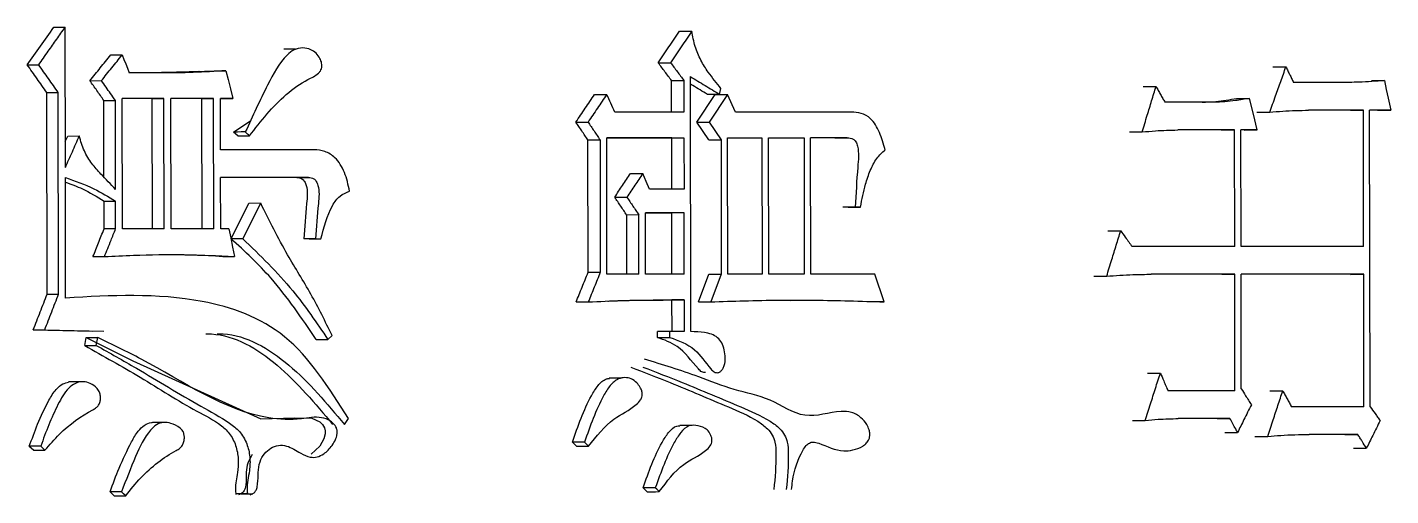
# Model space of a CAD drawing. Header units: millimetres. Extents: x 2462 to 4142, y 835 to 2023.
# Drawn here: x 3108.38 to 3115.84, y 1159.76 to 1162.32 of the extents above; entities that cross this region are included whole.
import ezdxf

# ---------------------------------------------------------------- set-up
doc = ezdxf.new("R2010")
doc.units = ezdxf.units.MM

msp = doc.modelspace()

# ---------------------------------------------------------------- linework, layer by layer
at = {"color": 7, "linetype": 'Continuous', "lineweight": 25}
for p, q in [((3108.5844, 1161.5533), (3108.5831, 1162.3213)), ((3111.9448, 1162.2999), (3112.0119, 1162.3002)), ((3109.844, 1162.201), (3109.779, 1162.2007)), ((3108.3759, 1162.1155), (3108.4384, 1162.1157)), ((3109.2928, 1162.0784), (3109.3993, 1162.0832)), ((3108.7187, 1162.029), (3108.7817, 1162.0293)), ((3111.902, 1161.8564), (3111.9017, 1162.0294)), ((3111.9688, 1162.0297), (3111.9691, 1161.8566)), ((3112.0074, 1160.6559), (3112.0051, 1162.0513)), ((3112.1647, 1161.954), (3112.1719, 1161.9864)), ((3115.5578, 1162.0186), (3115.3048, 1162.0187)), ((3108.4848, 1160.8607), (3108.4829, 1161.9641)), ((3108.5474, 1160.861), (3108.5455, 1161.9643)), ((3108.7956, 1161.5006), (3108.7948, 1161.9209)), ((3108.8587, 1161.4343), (3108.8579, 1161.9211)), ((3109.1234, 1161.932), (3108.8959, 1161.9319)), ((3108.8971, 1161.218), (3108.8959, 1161.9319)), ((3109.06, 1161.9317), (3108.8959, 1161.9317)), ((3109.06, 1161.9317), (3109.1234, 1161.932)), ((3109.0612, 1161.2178), (3109.06, 1161.9317)), ((3109.1246, 1161.218), (3109.1234, 1161.932)), ((3109.3955, 1161.932), (3109.1612, 1161.932)), ((3109.1625, 1161.2181), (3109.1612, 1161.932)), ((3109.3318, 1161.9318), (3109.1612, 1161.9318)), ((3109.3318, 1161.9318), (3109.3955, 1161.932)), ((3109.333, 1161.2178), (3109.3318, 1161.9318)), ((3109.3967, 1161.2181), (3109.3955, 1161.932)), ((3109.501, 1161.9321), (3109.4332, 1161.932)), ((3109.4337, 1161.6508), (3109.4332, 1161.932)), ((3109.4372, 1161.9318), (3109.4332, 1161.9318)), ((3109.4372, 1161.9318), (3109.501, 1161.9321)), ((3112.0397, 1161.8023), (3112.1407, 1161.9537)), ((3112.2081, 1161.954), (3112.107, 1161.8025)), ((3112.2516, 1161.8566), (3112.2081, 1161.954)), ((3111.9691, 1161.8566), (3111.5904, 1161.8566)), ((3112.8844, 1161.8566), (3112.2516, 1161.8566)), ((3114.8715, 1161.9105), (3114.6014, 1161.9106)), ((3115.6875, 1161.8671), (3115.3873, 1161.8672)), ((3115.616, 1161.8669), (3115.6875, 1161.8671)), ((3115.6887, 1161.1207), (3115.6875, 1161.8671)), ((3115.8369, 1161.8671), (3115.7215, 1161.8671)), ((3115.7242, 1160.2445), (3115.7215, 1161.8671)), ((3115.7652, 1161.8669), (3115.8369, 1161.8671)), ((3109.5051, 1161.7479), (3109.5987, 1161.8104)), ((3112.105, 1161.7049), (3112.0397, 1161.8023)), ((3112.107, 1161.8025), (3112.1723, 1161.7052)), ((3108.5841, 1161.6955), (3108.5976, 1161.7261)), ((3108.5976, 1161.7261), (3108.6604, 1161.7264)), ((3109.5277, 1161.7263), (3109.5051, 1161.7479)), ((3111.445, 1160.9801), (3111.4438, 1161.7049)), ((3111.5103, 1161.7051), (3111.5115, 1160.9804)), ((3111.5468, 1161.716), (3111.9693, 1161.716)), ((3111.5481, 1160.9696), (3111.5468, 1161.716)), ((3111.9023, 1161.7157), (3111.5468, 1161.7157)), ((3111.9023, 1161.7157), (3111.9693, 1161.716)), ((3111.9027, 1161.4345), (3111.9023, 1161.7157)), ((3111.9693, 1161.716), (3111.9698, 1161.4347)), ((3112.1723, 1161.7052), (3112.1736, 1160.9696)), ((3112.2085, 1161.716), (3112.3963, 1161.716)), ((3112.2098, 1160.9696), (3112.2085, 1161.716)), ((3112.3287, 1161.7157), (3112.3963, 1161.716)), ((3112.3963, 1161.716), (3112.3975, 1160.9696)), ((3112.4323, 1161.716), (3112.6266, 1161.716)), ((3112.4336, 1160.9696), (3112.4323, 1161.716)), ((3112.5587, 1161.7157), (3112.6266, 1161.716)), ((3112.6266, 1161.716), (3112.6279, 1160.9696)), ((3112.8632, 1161.716), (3112.6625, 1161.716)), ((3112.6638, 1160.9696), (3112.6625, 1161.716)), ((3112.795, 1161.7157), (3112.6625, 1161.7157)), ((3112.7953, 1161.7157), (3112.8636, 1161.716)), ((3114.9822, 1161.7591), (3114.6711, 1161.7591)), ((3114.9116, 1161.7588), (3114.9822, 1161.7591)), ((3114.9833, 1161.1209), (3114.9822, 1161.7591)), ((3115.1062, 1161.7591), (3115.0167, 1161.7591)), ((3115.0178, 1161.1209), (3115.0167, 1161.7591)), ((3115.0354, 1161.7588), (3115.1062, 1161.7591)), ((3109.9446, 1161.6509), (3109.4337, 1161.6508)), ((3108.5856, 1160.8394), (3108.5845, 1161.4991)), ((3109.9149, 1161.4994), (3109.4339, 1161.4994)), ((3109.4344, 1161.2181), (3109.4339, 1161.4994)), ((3109.8505, 1161.4992), (3109.4339, 1161.4991)), ((3109.8507, 1161.4992), (3109.9151, 1161.4994)), ((3111.9698, 1161.4347), (3111.7808, 1161.4347)), ((3108.796, 1161.2177), (3108.7958, 1161.3692)), ((3108.8591, 1161.218), (3108.8588, 1161.3694)), ((3109.4912, 1161.164), (3109.5884, 1161.3585)), ((3109.6525, 1161.3588), (3109.5551, 1161.1642)), ((3109.5888, 1161.3593), (3109.6529, 1161.3596)), ((3112.9068, 1161.3374), (3112.8386, 1161.3371)), ((3112.8672, 1161.3371), (3112.9354, 1161.3374)), ((3112.9354, 1161.3374), (3112.9068, 1161.3374)), ((3111.7227, 1161.2941), (3111.6559, 1161.2938)), ((3111.6565, 1160.9693), (3111.6559, 1161.2938)), ((3111.7233, 1160.9696), (3111.7227, 1161.2941)), ((3111.97, 1161.3049), (3111.7591, 1161.3049)), ((3111.7597, 1160.9696), (3111.7591, 1161.3049)), ((3111.903, 1161.3047), (3111.7591, 1161.3047)), ((3111.97, 1161.3049), (3111.903, 1161.3047)), ((3111.9035, 1160.9693), (3111.903, 1161.3047)), ((3111.9706, 1160.9696), (3111.97, 1161.3049)), ((3108.8591, 1161.218), (3108.796, 1161.2177)), ((3109.1246, 1161.218), (3108.8971, 1161.218)), ((3109.3967, 1161.2181), (3109.1625, 1161.2181)), ((3109.4796, 1161.2181), (3109.4344, 1161.2181)), ((3109.5551, 1161.1642), (3109.4912, 1161.164)), ((3109.9529, 1161.1641), (3109.8884, 1161.1639)), ((3109.9183, 1161.1639), (3109.8884, 1161.1639)), ((3109.9183, 1161.1639), (3109.9828, 1161.1641)), ((3109.9529, 1161.1641), (3109.9828, 1161.1641)), ((3114.9833, 1161.1209), (3114.422, 1161.1209)), ((3115.6887, 1161.1207), (3115.0178, 1161.1209)), ((3108.7355, 1161.0663), (3108.7985, 1161.0665)), ((3109.4461, 1161.0664), (3109.51, 1161.0667)), ((3111.445, 1160.9801), (3111.5115, 1160.9804)), ((3111.7233, 1160.9696), (3111.5481, 1160.9696)), ((3111.9706, 1160.9696), (3111.7597, 1160.9696)), ((3112.0486, 1160.8179), (3112.1062, 1160.9693)), ((3112.1062, 1160.9693), (3112.1736, 1160.9696)), ((3112.1736, 1160.9696), (3112.1159, 1160.8182)), ((3112.3975, 1160.9696), (3112.2098, 1160.9696)), ((3112.6279, 1160.9696), (3112.4336, 1160.9696)), ((3113.0146, 1160.9696), (3112.6638, 1160.9696)), ((3113.0648, 1160.8182), (3113.0146, 1160.9696)), ((3114.9836, 1160.9694), (3114.5266, 1160.9695)), ((3114.9129, 1160.9692), (3114.9836, 1160.9694)), ((3114.9846, 1160.3312), (3114.9836, 1160.9694)), ((3115.689, 1160.9693), (3115.018, 1160.9694)), ((3115.0191, 1160.342), (3115.018, 1160.9694)), ((3115.6175, 1160.9691), (3115.689, 1160.9693)), ((3115.6902, 1160.2445), (3115.689, 1160.9693)), ((3108.4848, 1160.8607), (3108.5474, 1160.861)), ((3111.9038, 1160.8287), (3111.8715, 1160.8286)), ((3111.9041, 1160.6559), (3111.9038, 1160.8287)), ((3111.9708, 1160.829), (3111.9711, 1160.6559)), ((3112.5549, 1160.8267), (3112.7035, 1160.8273)), ((3108.4088, 1160.666), (3108.4714, 1160.6662)), ((3108.4088, 1160.666), (3108.731, 1160.6583)), ((3108.4714, 1160.6662), (3108.7941, 1160.6585)), ((3111.8912, 1160.6559), (3111.8242, 1160.6556)), ((3111.8243, 1160.6232), (3111.8242, 1160.6556)), ((3111.8913, 1160.6234), (3111.8912, 1160.6559)), ((3111.9711, 1160.6559), (3111.8912, 1160.6559)), ((3108.6908, 1160.5795), (3108.6983, 1160.6228)), ((3108.6983, 1160.6228), (3108.7612, 1160.623)), ((3108.7537, 1160.5797), (3108.7612, 1160.623)), ((3109.9566, 1160.6122), (3110.0212, 1160.6125)), ((3110.0212, 1160.6125), (3110.0435, 1160.6341)), ((3111.8243, 1160.6232), (3111.8913, 1160.6234)), ((3108.6648, 1160.3803), (3108.6012, 1160.3801)), ((3111.6268, 1160.4015), (3111.5602, 1160.4013)), ((3114.9846, 1160.3312), (3114.618, 1160.3313)), ((3115.6902, 1160.2445), (3115.2941, 1160.2446)), ((3109.1258, 1160.1586), (3109.0617, 1160.1583)), ((3112.0142, 1160.1427), (3111.947, 1160.1425)), ((3114.9573, 1160.1798), (3114.6737, 1160.1798)), ((3114.8867, 1160.1795), (3114.9573, 1160.1798)), ((3111.4253, 1160.0501), (3111.3589, 1160.0498)), ((3111.3808, 1160.0282), (3111.3589, 1160.0498)), ((3115.6564, 1160.0931), (3115.3903, 1160.0932)), ((3115.585, 1160.0929), (3115.6564, 1160.0931)), ((3108.4495, 1160.028), (3108.387, 1160.0278)), ((3108.41, 1160.0061), (3108.387, 1160.0277)), ((3108.4099, 1160.0062), (3108.4725, 1160.0064)), ((3111.3808, 1160.0282), (3111.4472, 1160.0285)), ((3108.8919, 1159.7793), (3108.8288, 1159.7791)), ((3108.8516, 1159.7574), (3108.8288, 1159.779)), ((3108.8516, 1159.7575), (3108.9147, 1159.7577)), ((3109.5803, 1159.7686), (3109.5163, 1159.7684)), ((3109.5461, 1159.7684), (3109.6101, 1159.7686)), ((3111.8126, 1159.8013), (3111.7458, 1159.8011)), ((3111.7676, 1159.7794), (3111.7458, 1159.8011))]:
    msp.add_line(p, q, dxfattribs=at)
at = {"color": 7, "linetype": 'Continuous', "lineweight": 25, "flags": 128}
for points in [[(3108.5204, 1162.321), (3108.5555, 1162.3212), (3108.5831, 1162.3213)], [(3108.8324, 1162.1697), (3108.8677, 1162.1698), (3108.8955, 1162.1699)], [(3108.8955, 1162.1699), (3108.905, 1162.1456), (3108.9145, 1162.1212), (3108.9241, 1162.0969), (3108.9336, 1162.0726)], [(3109.3993, 1162.0832), (3109.435, 1162.0834), (3109.4631, 1162.0835)], [(3109.4631, 1162.0835), (3109.475, 1162.0359), (3109.488, 1161.984), (3109.501, 1161.9321)], [(3111.829, 1162.1268), (3111.8665, 1162.1269), (3111.896, 1162.127)], [(3115.1926, 1162.1049), (3115.2322, 1162.1051), (3115.2636, 1162.1052)], [(3111.9017, 1162.0294), (3111.9393, 1162.0296), (3111.9688, 1162.0297)], [(3114.4826, 1161.9969), (3114.5217, 1161.997), (3114.5527, 1161.9971)], [(3115.731, 1162.0291), (3115.771, 1162.0293), (3115.8027, 1162.0294)], [(3115.8027, 1162.0294), (3115.8128, 1161.9815), (3115.8229, 1161.9336), (3115.8369, 1161.8671)], [(3108.4829, 1161.9641), (3108.518, 1161.9642), (3108.5455, 1161.9643)], [(3108.7948, 1161.9209), (3108.8301, 1161.921), (3108.8579, 1161.9211)], [(3111.4799, 1161.9537), (3111.5171, 1161.9538), (3111.5464, 1161.9539)], [(3112.1647, 1161.954), (3112.127, 1161.9538), (3112.0973, 1161.9537)], [(3112.1407, 1161.9537), (3112.1784, 1161.9539), (3112.2081, 1161.954)], [(3114.9935, 1161.9319), (3115.0333, 1161.932), (3115.0646, 1161.9322)], [(3115.1062, 1161.7591), (3115.0854, 1161.8456), (3115.0646, 1161.9322)], [(3115.1035, 1161.8562), (3115.1434, 1161.8563), (3115.1748, 1161.8564)], [(3111.3779, 1161.8022), (3111.415, 1161.8024), (3111.4443, 1161.8025)], [(3112.0397, 1161.8023), (3112.0774, 1161.8024), (3112.107, 1161.8025)], [(3109.5691, 1161.7482), (3109.5458, 1161.7481), (3109.5255, 1161.748), (3109.5051, 1161.7479)], [(3109.5277, 1161.7263), (3109.5511, 1161.7264), (3109.5714, 1161.7265), (3109.5917, 1161.7266)], [(3111.4438, 1161.7049), (3111.481, 1161.705), (3111.5103, 1161.7051)], [(3112.105, 1161.7049), (3112.1427, 1161.7051), (3112.1723, 1161.7052)], [(3114.4066, 1161.7481), (3114.4456, 1161.7482), (3114.4766, 1161.7483)], [(3111.6774, 1161.521), (3111.7148, 1161.5211), (3111.7442, 1161.5213)], [(3111.7808, 1161.4347), (3111.7625, 1161.478), (3111.7442, 1161.5213)], [(3111.5902, 1161.3912), (3111.6276, 1161.3913), (3111.6569, 1161.3914)], [(3108.7958, 1161.3692), (3108.8141, 1161.3693), (3108.8323, 1161.3693), (3108.8588, 1161.3694)], [(3109.4796, 1161.2181), (3109.4894, 1161.1697), (3109.4997, 1161.1182), (3109.51, 1161.0667)], [(3114.2892, 1161.2072), (3114.3282, 1161.2074), (3114.3591, 1161.2075)], [(3114.2129, 1160.9585), (3114.2519, 1160.9586), (3114.2827, 1160.9587)], [(3111.3795, 1160.8179), (3111.4167, 1160.818), (3111.4459, 1160.8181)], [(3111.9708, 1160.829), (3111.9333, 1160.8288), (3111.9038, 1160.8287)], [(3112.0486, 1160.8179), (3112.0863, 1160.818), (3112.1159, 1160.8182)], [(3113.0648, 1160.8182), (3113.0264, 1160.818), (3112.9964, 1160.8179)], [(3108.6908, 1160.5795), (3108.7187, 1160.5796), (3108.7362, 1160.5797), (3108.7537, 1160.5797)], [(3108.6983, 1160.6228), (3108.9541, 1160.496), (3109.6531, 1160.1785), (3109.84, 1160.1829), (3109.9325, 1160.1817), (3109.976, 1160.1612), (3109.9912, 1160.1473), (3110.0029, 1160.1282), (3110.0067, 1160.1122), (3110.0064, 1160.0956), (3109.9996, 1160.0689), (3109.9771, 1160.029), (3109.9302, 1159.9844), (3109.9302, 1159.9844)], [(3114.506, 1160.4284), (3114.5452, 1160.4285), (3114.5762, 1160.4286)], [(3115.175, 1160.3309), (3115.2146, 1160.3311), (3115.246, 1160.3312)], [(3110.1116, 1160.1473), (3110.1228, 1160.1635), (3110.1339, 1160.1797)], [(3114.4231, 1160.1688), (3114.4622, 1160.1689), (3114.4932, 1160.169)], [(3111.4472, 1160.0285), (3111.4417, 1160.034), (3111.4335, 1160.042), (3111.4253, 1160.0501)], [(3114.9282, 1160.1038), (3114.9676, 1160.1039), (3114.9988, 1160.104)], [(3115.0932, 1160.0821), (3115.1327, 1160.0823), (3115.164, 1160.0824)], [(3108.4725, 1160.0064), (3108.461, 1160.0172), (3108.4495, 1160.028)], [(3115.6327, 1160.0171), (3115.6726, 1160.0173), (3115.7042, 1160.0174)], [(3108.9147, 1159.7577), (3108.9033, 1159.7685), (3108.8919, 1159.7793)], [(3111.7676, 1159.7794), (3111.792, 1159.7795), (3111.8133, 1159.7796), (3111.8345, 1159.7797)], [(3111.8345, 1159.7797), (3111.829, 1159.7852), (3111.8208, 1159.7932), (3111.8126, 1159.8013)]]:
    msp.add_lwpolyline(points, dxfattribs=at)
at = {"color": 7, "linetype": 'Continuous', "lineweight": 25}
for points, knots in [([(3108.3759, 1162.1155), (3108.4, 1162.1497), (3108.4482, 1162.2183), (3108.4963, 1162.2868), (3108.5204, 1162.321)], [0, 0, 0, 0, 0.5, 1, 1, 1, 1]), ([(3108.4384, 1162.1157), (3108.4558, 1162.1404), (3108.4886, 1162.1871), (3108.5369, 1162.2556), (3108.5677, 1162.2994), (3108.5831, 1162.3213)], [0, 0, 0, 0, 0.360725, 0.680362, 1, 1, 1, 1]), ([(3111.829, 1162.1268), (3111.8483, 1162.1556), (3111.8869, 1162.2133), (3111.9255, 1162.271), (3111.9448, 1162.2999)], [0, 0, 0, 0, 0.5, 1, 1, 1, 1]), ([(3112.0119, 1162.3001), (3111.9926, 1162.2713), (3111.954, 1162.2136), (3111.9153, 1162.1559), (3111.896, 1162.127)], [0, 0, 0, 0, 0.500001, 1, 1, 1, 1]), ([(3112.1719, 1161.9864), (3112.1482, 1162.0156), (3112.1091, 1162.0637), (3112.0601, 1162.1395), (3112.028, 1162.2153), (3112.0173, 1162.2717), (3112.0119, 1162.3001)], [0, 0, 0, 0, 0.333781, 0.552151, 0.77417, 1, 1, 1, 1]), ([(3108.7187, 1162.029), (3108.7377, 1162.0525), (3108.7756, 1162.0993), (3108.8134, 1162.1462), (3108.8324, 1162.1697)], [0, 0, 0, 0, 0.5, 1, 1, 1, 1]), ([(3108.7817, 1162.0293), (3108.8006, 1162.0527), (3108.8291, 1162.0879), (3108.867, 1162.1348), (3108.886, 1162.1582), (3108.8955, 1162.1699)], [0, 0, 0, 0, 0.5, 0.75, 1, 1, 1, 1]), ([(3109.5917, 1161.7266), (3109.6231, 1161.7669), (3109.718, 1161.8887), (3109.8458, 1162.0083), (3109.9563, 1162.056), (3109.9794, 1162.0804), (3109.9867, 1162.0935), (3109.9893, 1162.1092), (3109.9869, 1162.129), (3109.9767, 1162.1545), (3109.957, 1162.1812), (3109.9242, 1162.2029), (3109.8822, 1162.2109), (3109.8358, 1162.2021), (3109.7628, 1162.1406), (3109.6763, 1161.9816), (3109.6086, 1161.8342), (3109.5691, 1161.7482)], [0, 0, 0, 0, 0.1170235, 0.3535333, 0.40969, 0.4219133, 0.4319578, 0.442101, 0.4536789, 0.4720752, 0.4997704, 0.527463, 0.5683227, 0.6108044, 0.6490141, 0.7951665, 1, 1, 1, 1]), ([(3108.4829, 1161.9641), (3108.4651, 1161.9893), (3108.4294, 1162.0398), (3108.3937, 1162.0902), (3108.3759, 1162.1155)], [0, 0, 0, 0, 0.5, 1, 1, 1, 1]), ([(3108.5455, 1161.9643), (3108.5277, 1161.9896), (3108.5009, 1162.0274), (3108.4652, 1162.0779), (3108.4473, 1162.1031), (3108.4384, 1162.1157)], [0, 0, 0, 0, 0.4999999, 0.7499999, 1, 1, 1, 1]), ([(3109.4631, 1162.0835), (3109.4035, 1162.0798), (3109.2858, 1162.0725), (3109.1383, 1162.0712), (3109.0214, 1162.0717), (3108.9629, 1162.0723), (3108.9336, 1162.0726)], [0, 0, 0, 0, 0.33903, 0.669456, 0.834726, 1, 1, 1, 1]), ([(3109.317, 1162.0786), (3109.317, 1162.0786), (3109.317, 1162.0786), (3109.3161, 1162.0786), (3109.2812, 1162.0776), (3109.1656, 1162.0732), (3109.0711, 1162.0725), (3109.0121, 1162.0723), (3108.9828, 1162.0723), (3108.9701, 1162.0723), (3108.9625, 1162.0723)], [0, 0, 0, 0, 0.001521, 0.009304, 0.018805, 0.442977, 0.677305, 0.791604, 0.874752, 1, 1, 1, 1]), ([(3111.9017, 1162.0294), (3111.8896, 1162.0457), (3111.8654, 1162.0781), (3111.8411, 1162.1106), (3111.829, 1162.1268)], [0, 0, 0, 0, 0.500001, 1, 1, 1, 1]), ([(3111.896, 1162.127), (3111.9081, 1162.1108), (3111.9324, 1162.0784), (3111.9567, 1162.0459), (3111.9688, 1162.0297)], [0, 0, 0, 0, 0.500001, 1, 1, 1, 1]), ([(3115.1748, 1161.8564), (3115.1854, 1161.8861), (3115.2055, 1161.9424), (3115.2351, 1162.0253), (3115.2541, 1162.0786), (3115.2636, 1162.1052)], [0, 0, 0, 0, 0.357822, 0.678911, 1, 1, 1, 1]), ([(3115.2636, 1162.1052), (3115.267, 1162.098), (3115.2739, 1162.0836), (3115.2842, 1162.0619), (3115.2945, 1162.0403), (3115.3014, 1162.0259), (3115.3048, 1162.0187)], [0, 0, 0, 0, 0.25, 0.5, 0.75, 1, 1, 1, 1]), ([(3108.7948, 1161.9209), (3108.7822, 1161.9389), (3108.7568, 1161.9749), (3108.7314, 1162.011), (3108.7187, 1162.029)], [0, 0, 0, 0, 0.5, 1, 1, 1, 1]), ([(3108.8579, 1161.9211), (3108.8492, 1161.9335), (3108.8321, 1161.9577), (3108.8067, 1161.9937), (3108.79, 1162.0174), (3108.7817, 1162.0293)], [0, 0, 0, 0, 0.342692, 0.671346, 1, 1, 1, 1]), ([(3112.0051, 1162.0513), (3112.0317, 1162.0351), (3112.0849, 1162.0026), (3112.1381, 1161.9702), (3112.1647, 1161.954)], [0, 0, 0, 0, 0.5, 1, 1, 1, 1]), ([(3112.0973, 1161.9537), (3112.0708, 1161.9699), (3112.0401, 1161.9887), (3112.0093, 1162.0075), (3112.0051, 1162.01)], [0, 0, 0, 0, 0.864063, 1, 1, 1, 1]), ([(3114.4766, 1161.7483), (3114.4859, 1161.7789), (3114.5033, 1161.8357), (3114.5287, 1161.9186), (3114.5447, 1161.971), (3114.5527, 1161.9971)], [0, 0, 0, 0, 0.3688531, 0.6844265, 1, 1, 1, 1]), ([(3114.5527, 1161.9971), (3114.5567, 1161.9899), (3114.5649, 1161.9755), (3114.5771, 1161.9539), (3114.5892, 1161.9322), (3114.5974, 1161.9178), (3114.6014, 1161.9106)], [0, 0, 0, 0, 0.25, 0.5, 0.75, 1, 1, 1, 1]), ([(3115.8027, 1162.0294), (3115.7796, 1162.0276), (3115.7333, 1162.024), (3115.6517, 1162.0198), (3115.5931, 1162.0191), (3115.5578, 1162.0186)], [0, 0, 0, 0, 0.2843091, 0.5686289, 1, 1, 1, 1]), ([(3111.3779, 1161.8022), (3111.3949, 1161.8275), (3111.4289, 1161.878), (3111.4629, 1161.9284), (3111.4799, 1161.9537)], [0, 0, 0, 0, 0.500001, 1, 1, 1, 1]), ([(3111.5464, 1161.9539), (3111.5294, 1161.9287), (3111.4954, 1161.8782), (3111.4613, 1161.8277), (3111.4443, 1161.8025)], [0, 0, 0, 0, 0.5000008, 1, 1, 1, 1]), ([(3111.5904, 1161.8566), (3111.5831, 1161.8728), (3111.5684, 1161.9053), (3111.5537, 1161.9377), (3111.5464, 1161.9539)], [0, 0, 0, 0, 0.500003, 1, 1, 1, 1]), ([(3114.8048, 1161.9106), (3114.8299, 1161.9117), (3114.874, 1161.9137), (3114.9369, 1161.9222), (3114.9746, 1161.9287), (3114.9935, 1161.9319)], [0, 0, 0, 0, 0.396818, 0.698286, 1, 1, 1, 1]), ([(3115.0646, 1161.9322), (3115.0387, 1161.9277), (3114.9937, 1161.92), (3114.9293, 1161.913), (3114.8908, 1161.9114), (3114.8715, 1161.9105)], [0, 0, 0, 0, 0.405142, 0.70235, 1, 1, 1, 1]), ([(3113.0705, 1161.6511), (3113.0611, 1161.6831), (3113.0426, 1161.7461), (3112.9987, 1161.8224), (3112.9397, 1161.8537), (3112.9028, 1161.8557), (3112.8844, 1161.8566)], [0, 0, 0, 0, 0.291832, 0.574338, 0.788145, 1, 1, 1, 1]), ([(3115.1748, 1161.8564), (3115.1985, 1161.8585), (3115.2458, 1161.8627), (3115.3167, 1161.8658), (3115.3637, 1161.8667), (3115.3873, 1161.8672)], [0, 0, 0, 0, 0.33488, 0.667383, 1, 1, 1, 1]), ([(3111.4438, 1161.7049), (3111.4328, 1161.7211), (3111.4108, 1161.7536), (3111.3888, 1161.786), (3111.3779, 1161.8022)], [0, 0, 0, 0, 0.500001, 1, 1, 1, 1]), ([(3111.4443, 1161.8025), (3111.4553, 1161.7863), (3111.4773, 1161.7538), (3111.4993, 1161.7214), (3111.5103, 1161.7051)], [0, 0, 0, 0, 0.500001, 1, 1, 1, 1]), ([(3108.5844, 1161.5533), (3108.5908, 1161.5678), (3108.6035, 1161.5968), (3108.6288, 1161.6545), (3108.6478, 1161.6977), (3108.6603, 1161.7264)], [0, 0, 0, 0, 0.251429, 0.502858, 1, 1, 1, 1]), ([(3108.8587, 1161.4343), (3108.8321, 1161.462), (3108.7882, 1161.5077), (3108.7278, 1161.5735), (3108.6848, 1161.643), (3108.6686, 1161.6984), (3108.6604, 1161.7264)], [0, 0, 0, 0, 0.334901, 0.5526, 0.773626, 1, 1, 1, 1]), ([(3109.5917, 1161.7266), (3109.5898, 1161.7284), (3109.5851, 1161.7329), (3109.5776, 1161.7401), (3109.5719, 1161.7455), (3109.5691, 1161.7482)], [0, 0, 0, 0, 0.249837, 0.624946, 1, 1, 1, 1]), ([(3112.8632, 1161.716), (3112.874, 1161.7155), (3112.8913, 1161.7147), (3112.9121, 1161.6961), (3112.9284, 1161.6429), (3112.9161, 1161.5199), (3112.9105, 1161.4099), (3112.9068, 1161.3374)], [0, 0, 0, 0, 0.101292, 0.161492, 0.224995, 0.489361, 1, 1, 1, 1]), ([(3114.4766, 1161.7483), (3114.5008, 1161.7506), (3114.5454, 1161.7548), (3114.6102, 1161.7576), (3114.6508, 1161.7586), (3114.6711, 1161.7591)], [0, 0, 0, 0, 0.373871, 0.686891, 1, 1, 1, 1]), ([(3110.1393, 1161.4237), (3110.1319, 1161.4591), (3110.1173, 1161.5285), (3110.0678, 1161.6073), (3110.0054, 1161.6464), (3109.9648, 1161.6494), (3109.9446, 1161.6509)], [0, 0, 0, 0, 0.292672, 0.574648, 0.788772, 1, 1, 1, 1]), ([(3112.9354, 1161.3374), (3112.9435, 1161.3795), (3112.9568, 1161.4485), (3112.9875, 1161.5376), (3113.0214, 1161.6064), (3113.0543, 1161.6363), (3113.0705, 1161.6511)], [0, 0, 0, 0, 0.347314, 0.569762, 0.788105, 1, 1, 1, 1]), ([(3108.5845, 1161.4991), (3108.6372, 1161.4806), (3108.7317, 1161.4474), (3108.8198, 1161.3933), (3108.8588, 1161.3694)], [0, 0, 0, 0, 0.557901, 1, 1, 1, 1]), ([(3108.5845, 1161.4739), (3108.6159, 1161.4625), (3108.6889, 1161.4361), (3108.757, 1161.3935), (3108.7958, 1161.3692)], [0, 0, 0, 0, 0.429972, 1, 1, 1, 1]), ([(3109.8505, 1161.4992), (3109.8605, 1161.4983), (3109.8766, 1161.4969), (3109.8941, 1161.4777), (3109.9121, 1161.4335), (3109.9008, 1161.3227), (3109.8934, 1161.227), (3109.8884, 1161.1639)], [0, 0, 0, 0, 0.100729, 0.162069, 0.226578, 0.489509, 1, 1, 1, 1]), ([(3109.9149, 1161.4994), (3109.9249, 1161.4986), (3109.9411, 1161.4972), (3109.9586, 1161.478), (3109.9766, 1161.4337), (3109.9653, 1161.323), (3109.9578, 1161.2273), (3109.9529, 1161.1641)], [0, 0, 0, 0, 0.100834, 0.16221, 0.226726, 0.489604, 1, 1, 1, 1]), ([(3111.5902, 1161.3912), (3111.6048, 1161.4128), (3111.6338, 1161.4561), (3111.6629, 1161.4994), (3111.6774, 1161.521)], [0, 0, 0, 0, 0.5000008, 1, 1, 1, 1]), ([(3111.7442, 1161.5213), (3111.7296, 1161.4996), (3111.7006, 1161.4564), (3111.6715, 1161.4131), (3111.6569, 1161.3914)], [0, 0, 0, 0, 0.5000009, 1, 1, 1, 1]), ([(3109.9828, 1161.1641), (3109.999, 1161.2277), (3110.0214, 1161.3155), (3110.0846, 1161.4022), (3110.1213, 1161.4166), (3110.1393, 1161.4237)], [0, 0, 0, 0, 0.572425, 0.789886, 1, 1, 1, 1]), ([(3111.6559, 1161.2938), (3111.645, 1161.3101), (3111.6231, 1161.3425), (3111.6012, 1161.375), (3111.5902, 1161.3912)], [0, 0, 0, 0, 0.500001, 1, 1, 1, 1]), ([(3111.6569, 1161.3914), (3111.6679, 1161.3752), (3111.6898, 1161.3428), (3111.7117, 1161.3103), (3111.7227, 1161.2941)], [0, 0, 0, 0, 0.500001, 1, 1, 1, 1]), ([(3110.0439, 1160.6344), (3110.0065, 1160.7108), (3109.9316, 1160.8636), (3109.7861, 1161.0908), (3109.7007, 1161.2631), (3109.6531, 1161.3591)], [0, 0, 0, 0, 0.306697, 0.613648, 1, 1, 1, 1]), ([(3108.7985, 1161.0665), (3108.8044, 1161.0813), (3108.8163, 1161.111), (3108.8365, 1161.1614), (3108.8507, 1161.1971), (3108.8591, 1161.218)], [0, 0, 0, 0, 0.293254, 0.586508, 1, 1, 1, 1]), ([(3114.2827, 1160.9587), (3114.2921, 1160.9893), (3114.3096, 1161.046), (3114.335, 1161.129), (3114.351, 1161.1813), (3114.3591, 1161.2075)], [0, 0, 0, 0, 0.368853, 0.684427, 1, 1, 1, 1]), ([(3114.3591, 1161.2075), (3114.3676, 1161.1958), (3114.3823, 1161.1755), (3114.4032, 1161.1467), (3114.4157, 1161.1295), (3114.422, 1161.1209)], [0, 0, 0, 0, 0.404836, 0.702418, 1, 1, 1, 1]), ([(3109.9566, 1160.6122), (3109.878, 1160.729), (3109.7388, 1160.9358), (3109.5663, 1161.0948), (3109.4912, 1161.164)], [0, 0, 0, 0, 0.564924, 1, 1, 1, 1]), ([(3109.5551, 1161.1642), (3109.6494, 1161.0731), (3109.8192, 1160.9092), (3109.959, 1160.7038), (3110.0212, 1160.6125)], [0, 0, 0, 0, 0.55543, 1, 1, 1, 1]), ([(3108.7985, 1161.0665), (3108.8511, 1161.0691), (3108.9964, 1161.0763), (3109.2339, 1161.0797), (3109.418, 1161.071), (3109.51, 1161.0667)], [0, 0, 0, 0, 0.221005, 0.610214, 1, 1, 1, 1]), ([(3109.4461, 1161.0664), (3109.3935, 1161.0694), (3109.3243, 1161.0732), (3109.2548, 1161.0738), (3109.2382, 1161.0739)], [0, 0, 0, 0, 0.761269, 1, 1, 1, 1]), ([(3111.5115, 1160.9804), (3111.5006, 1160.9533), (3111.4787, 1160.8992), (3111.4569, 1160.8452), (3111.4459, 1160.8181)], [0, 0, 0, 0, 0.500001, 1, 1, 1, 1]), ([(3114.2827, 1160.9587), (3114.3067, 1160.9606), (3114.3546, 1160.9644), (3114.4359, 1160.9683), (3114.4932, 1160.9691), (3114.5266, 1160.9695)], [0, 0, 0, 0, 0.294321, 0.588654, 1, 1, 1, 1]), ([(3110.1339, 1160.1797), (3110.0272, 1160.3476), (3109.8176, 1160.6772), (3109.2434, 1160.8766), (3108.8349, 1160.8535), (3108.5856, 1160.8394)], [0, 0, 0, 0, 0.287943, 0.565415, 1, 1, 1, 1]), ([(3108.4088, 1160.666), (3108.4215, 1160.6984), (3108.4468, 1160.7633), (3108.4721, 1160.8282), (3108.4848, 1160.8607)], [0, 0, 0, 0, 0.499943, 1, 1, 1, 1]), ([(3108.4714, 1160.6662), (3108.4841, 1160.6987), (3108.5094, 1160.7636), (3108.5347, 1160.8285), (3108.5474, 1160.861)], [0, 0, 0, 0, 0.499964, 1, 1, 1, 1]), ([(3111.4459, 1160.8181), (3111.5074, 1160.821), (3111.6259, 1160.8266), (3111.8009, 1160.8292), (3111.9142, 1160.829), (3111.9708, 1160.829)], [0, 0, 0, 0, 0.3503573, 0.6751459, 1, 1, 1, 1]), ([(3111.5524, 1160.8229), (3111.5524, 1160.8229), (3111.5524, 1160.8229), (3111.5889, 1160.8243), (3111.7001, 1160.8275), (3111.7961, 1160.8284), (3111.8533, 1160.8286), (3111.8702, 1160.8287), (3111.8792, 1160.8287), (3111.8792, 1160.8287), (3111.8792, 1160.8287)], [0, 0, 0, 0, 0.0109189, 0.0280529, 0.4805064, 0.7842083, 0.8962987, 0.9673563, 0.9880313, 1, 1, 1, 1]), ([(3112.1159, 1160.8182), (3112.1769, 1160.8204), (3112.3665, 1160.8272), (3112.6834, 1160.8306), (3112.9376, 1160.8223), (3113.0648, 1160.8182)], [0, 0, 0, 0, 0.191482, 0.59559, 1, 1, 1, 1]), ([(3109.3524, 1160.6434), (3109.3627, 1160.6433), (3109.5019, 1160.6418), (3109.7613, 1160.4893), (3109.9508, 1160.2622), (3110.0469, 1160.147)], [0, 0, 0, 0, 0.038141, 0.511968, 1, 1, 1, 1]), ([(3109.4155, 1160.6436), (3109.4261, 1160.6435), (3109.5656, 1160.6421), (3109.8255, 1160.4897), (3110.0153, 1160.2625), (3110.1116, 1160.1473)], [0, 0, 0, 0, 0.038911, 0.512448, 1, 1, 1, 1]), ([(3111.8913, 1160.6234), (3111.9396, 1160.6071), (3112.0269, 1160.5777), (3112.0908, 1160.4783), (3112.1335, 1160.433), (3112.1542, 1160.4288), (3112.1705, 1160.4374), (3112.182, 1160.4515), (3112.1928, 1160.4762), (3112.1973, 1160.513), (3112.1911, 1160.5557), (3112.1783, 1160.5954), (3112.143, 1160.6374), (3112.0816, 1160.6529), (3112.0321, 1160.6549), (3112.0074, 1160.6559)], [0, 0, 0, 0, 0.231115, 0.416996, 0.453479, 0.487626, 0.51108, 0.53533, 0.560618, 0.61156, 0.663004, 0.713337, 0.761901, 0.881096, 1, 1, 1, 1]), ([(3108.6908, 1160.5795), (3108.7415, 1160.5506), (3108.843, 1160.493), (3109.0488, 1160.3767), (3109.2433, 1160.2475), (3109.4158, 1160.1643), (3109.4898, 1160.0942), (3109.5215, 1160.0261), (3109.5334, 1159.953), (3109.527, 1159.8754), (3109.5113, 1159.814), (3109.516, 1159.7735), (3109.5171, 1159.7638)], [0, 0, 0, 0, 0.144323, 0.2886495, 0.5859892, 0.7161462, 0.7694376, 0.8231167, 0.8729324, 0.9176484, 0.980295, 1, 1, 1, 1]), ([(3108.7537, 1160.5797), (3108.8271, 1160.5387), (3109.0193, 1160.4313), (3109.2599, 1160.2822), (3109.4513, 1160.1786), (3109.5401, 1160.1126), (3109.579, 1160.0462), (3109.5966, 1159.97), (3109.5938, 1159.8843), (3109.5747, 1159.8168), (3109.58, 1159.7729), (3109.5811, 1159.764)], [0, 0, 0, 0, 0.208324, 0.544786, 0.696319, 0.752997, 0.810434, 0.859924, 0.910792, 0.98187, 1, 1, 1, 1]), ([(3109.5956, 1159.7632), (3109.6007, 1159.7646), (3109.6108, 1159.7676), (3109.6237, 1159.7795), (3109.6333, 1159.7985), (3109.6416, 1159.8539), (3109.6355, 1159.9258), (3109.6725, 1159.9892), (3109.7078, 1160.0202), (3109.7502, 1160.0365), (3109.8083, 1160.031), (3109.863, 1159.9937), (3109.9184, 1159.9664), (3109.9631, 1159.967), (3110.0053, 1159.9888), (3110.0395, 1160.0225), (3110.0621, 1160.0612), (3110.0709, 1160.0885), (3110.0724, 1160.1112), (3110.0679, 1160.1305), (3110.0554, 1160.15), (3110.0285, 1160.172), (3109.9669, 1160.1948), (3109.8532, 1160.1696), (3109.5095, 1160.1847), (3109.1531, 1160.4363), (3108.841, 1160.585), (3108.7612, 1160.623)], [0, 0, 0, 0, 0.007532, 0.015045, 0.022339, 0.032492, 0.077586, 0.097853, 0.118059, 0.139007, 0.161063, 0.201244, 0.228029, 0.246597, 0.265098, 0.293546, 0.308249, 0.319175, 0.32621, 0.333308, 0.341053, 0.354197, 0.379104, 0.432719, 0.519875, 0.877276, 1, 1, 1, 1]), ([(3112.088, 1160.4312), (3112.0809, 1160.4315), (3112.066, 1160.4321), (3112.0155, 1160.4889), (3111.9477, 1160.5802), (3111.8618, 1160.6101), (3111.8243, 1160.6232)], [0, 0, 0, 0, 0.067611, 0.142796, 0.626092, 1, 1, 1, 1]), ([(3112.5584, 1159.7914), (3112.5598, 1159.807), (3112.5671, 1159.8833), (3112.5962, 1159.9677), (3112.6358, 1160.0309), (3112.6555, 1160.0477), (3112.6798, 1160.0535), (3112.7429, 1160.0338), (3112.8134, 1159.9961), (3112.8961, 1160.0071), (3112.9373, 1160.0208), (3112.9655, 1160.0413), (3112.9788, 1160.0576), (3112.9857, 1160.0769), (3112.9872, 1160.0971), (3112.9825, 1160.1221), (3112.9671, 1160.1546), (3112.935, 1160.1906), (3112.8866, 1160.2187), (3112.782, 1160.2217), (3112.6285, 1160.1622), (3112.4427, 1160.2972), (3112.2433, 1160.3313), (3112.0175, 1160.4248), (3111.8523, 1160.4745), (3111.7529, 1160.5045)], [0, 0, 0, 0, 0.018372, 0.09018, 0.104389, 0.115453, 0.126572, 0.142758, 0.217784, 0.244447, 0.274692, 0.285077, 0.295554, 0.302686, 0.309828, 0.318805, 0.332327, 0.354456, 0.384464, 0.414513, 0.520641, 0.627165, 0.733315, 0.839446, 1, 1, 1, 1]), ([(3111.6783, 1160.4613), (3111.7501, 1160.4335), (3111.9296, 1160.364), (3112.1609, 1160.2647), (3112.3413, 1160.1895), (3112.4208, 1160.1322), (3112.4531, 1160.0921), (3112.4709, 1160.0444), (3112.4753, 1159.9423), (3112.4675, 1159.8567), (3112.4615, 1159.7919)], [0, 0, 0, 0, 0.212444, 0.530371, 0.693846, 0.751576, 0.787233, 0.817432, 0.861844, 1, 1, 1, 1]), ([(3111.7451, 1160.4615), (3111.8169, 1160.4337), (3111.9966, 1160.3643), (3112.2281, 1160.265), (3112.4087, 1160.1899), (3112.4884, 1160.1326), (3112.5208, 1160.0926), (3112.5386, 1160.045), (3112.5432, 1159.9429), (3112.5353, 1159.8572), (3112.5293, 1159.7922)], [0, 0, 0, 0, 0.212252, 0.530308, 0.693839, 0.751564, 0.787267, 0.817419, 0.861564, 1, 1, 1, 1]), ([(3114.4932, 1160.169), (3114.5029, 1160.1994), (3114.5216, 1160.2578), (3114.5492, 1160.3444), (3114.5672, 1160.4005), (3114.5762, 1160.4286)], [0, 0, 0, 0, 0.350919, 0.675459, 1, 1, 1, 1]), ([(3114.5762, 1160.4286), (3114.5823, 1160.4144), (3114.5923, 1160.391), (3114.6063, 1160.3585), (3114.6141, 1160.3404), (3114.618, 1160.3313)], [0, 0, 0, 0, 0.4397276, 0.7198639, 1, 1, 1, 1]), ([(3108.387, 1160.0278), (3108.4017, 1160.0683), (3108.4331, 1160.1552), (3108.4814, 1160.2607), (3108.5279, 1160.3361), (3108.5664, 1160.3708), (3108.5914, 1160.3759), (3108.6019, 1160.3781)], [0, 0, 0, 0, 0.289788, 0.621096, 0.790676, 0.912145, 1, 1, 1, 1]), ([(3108.4725, 1160.0064), (3108.4984, 1160.0364), (3108.5766, 1160.1269), (3108.676, 1160.1972), (3108.7524, 1160.238), (3108.767, 1160.2526), (3108.7749, 1160.2715), (3108.7775, 1160.2925), (3108.7753, 1160.3138), (3108.7658, 1160.3362), (3108.7445, 1160.3595), (3108.713, 1160.3778), (3108.6744, 1160.3845), (3108.6366, 1160.3735), (3108.587, 1160.3368), (3108.5408, 1160.2536), (3108.492, 1160.1458), (3108.4637, 1160.0674), (3108.4495, 1160.028)], [0, 0, 0, 0, 0.117103, 0.353725, 0.376613, 0.395602, 0.414781, 0.431322, 0.450523, 0.470068, 0.496422, 0.543443, 0.584386, 0.625263, 0.671715, 0.773946, 0.886491, 1, 1, 1, 1]), ([(3111.3589, 1160.0498), (3111.3896, 1160.1383), (3111.4282, 1160.2494), (3111.4966, 1160.3611), (3111.5327, 1160.3956), (3111.5563, 1160.399), (3111.5622, 1160.3998)], [0, 0, 0, 0, 0.631824, 0.793271, 0.948374, 1, 1, 1, 1]), ([(3111.4472, 1160.0285), (3111.491, 1160.0835), (3111.5685, 1160.181), (3111.6795, 1160.2276), (3111.7282, 1160.2753), (3111.7386, 1160.2957), (3111.7422, 1160.3137), (3111.7386, 1160.333), (3111.7284, 1160.3544), (3111.7098, 1160.3787), (3111.6812, 1160.3996), (3111.646, 1160.4057), (3111.6048, 1160.3981), (3111.563, 1160.3622), (3111.4948, 1160.2487), (3111.4561, 1160.1381), (3111.4253, 1160.0501)], [0, 0, 0, 0, 0.207529, 0.367371, 0.400834, 0.416669, 0.431353, 0.44814, 0.466693, 0.497247, 0.538463, 0.578548, 0.619958, 0.682144, 0.746848, 1, 1, 1, 1]), ([(3115.0191, 1160.342), (3115.027, 1160.3297), (3115.0401, 1160.3091), (3115.0585, 1160.2802), (3115.0691, 1160.2637), (3115.0743, 1160.2555)], [0, 0, 0, 0, 0.428365, 0.714182, 1, 1, 1, 1]), ([(3115.164, 1160.0824), (3115.174, 1160.1125), (3115.1926, 1160.1691), (3115.2199, 1160.252), (3115.2373, 1160.3048), (3115.246, 1160.3312)], [0, 0, 0, 0, 0.363442, 0.681721, 1, 1, 1, 1]), ([(3115.246, 1160.3312), (3115.25, 1160.324), (3115.258, 1160.3095), (3115.2701, 1160.2879), (3115.2821, 1160.2663), (3115.2901, 1160.2518), (3115.2941, 1160.2446)], [0, 0, 0, 0, 0.2500001, 0.5000001, 0.7500002, 1, 1, 1, 1]), ([(3115.0743, 1160.2555), (3115.0676, 1160.2419), (3115.054, 1160.2147), (3115.0289, 1160.1643), (3115.0104, 1160.1274), (3114.9988, 1160.104)], [0, 0, 0, 0, 0.2690544, 0.5381087, 1, 1, 1, 1]), ([(3115.7242, 1160.2445), (3115.7333, 1160.2319), (3115.7469, 1160.213), (3115.7651, 1160.1877), (3115.7742, 1160.1751), (3115.7787, 1160.1688)], [0, 0, 0, 0, 0.5, 0.75, 1, 1, 1, 1]), ([(3108.8288, 1159.7791), (3108.8448, 1159.8226), (3108.8797, 1159.917), (3108.9323, 1160.0271), (3108.9777, 1160.1082), (3109.015, 1160.1446), (3109.044, 1160.1592), (3109.0598, 1160.1573), (3109.0619, 1160.1571)], [0, 0, 0, 0, 0.287271, 0.623308, 0.773258, 0.878033, 0.983103, 1, 1, 1, 1]), ([(3108.9147, 1159.7577), (3108.9415, 1159.7913), (3109.0228, 1159.8927), (3109.1282, 1159.9721), (3109.2109, 1160.0159), (3109.2256, 1160.0332), (3109.234, 1160.0545), (3109.2368, 1160.0764), (3109.2343, 1160.0966), (3109.226, 1160.1143), (3109.2025, 1160.1374), (3109.1663, 1160.1539), (3109.1216, 1160.1617), (3109.0822, 1160.1481), (3109.0229, 1160.0921), (3108.962, 1159.9615), (3108.9166, 1159.8437), (3108.8919, 1159.7793)], [0, 0, 0, 0, 0.118687, 0.359196, 0.382948, 0.402077, 0.42122, 0.441112, 0.455767, 0.470497, 0.490907, 0.548406, 0.590663, 0.633125, 0.674263, 0.821876, 1, 1, 1, 1]), ([(3111.7457, 1159.8011), (3111.7765, 1159.8879), (3111.8152, 1159.9968), (3111.8828, 1160.1028), (3111.9175, 1160.1413), (3111.9408, 1160.1395), (3111.9465, 1160.1391)], [0, 0, 0, 0, 0.632123, 0.79313, 0.948932, 1, 1, 1, 1]), ([(3111.8345, 1159.7797), (3111.8761, 1159.8359), (3111.9496, 1159.9352), (3112.06, 1159.9777), (3112.1092, 1160.0229), (3112.1199, 1160.0427), (3112.1235, 1160.0579), (3112.1217, 1160.0748), (3112.1135, 1160.0967), (3112.0914, 1160.128), (3112.0477, 1160.1411), (3111.9949, 1160.1472), (3111.9497, 1160.1044), (3111.8824, 1159.9954), (3111.8436, 1159.8874), (3111.8126, 1159.8013)], [0, 0, 0, 0, 0.207995, 0.367553, 0.405469, 0.419368, 0.432327, 0.447276, 0.463532, 0.497492, 0.558301, 0.619643, 0.682123, 0.746666, 1, 1, 1, 1]), ([(3114.4932, 1160.169), (3114.517, 1160.1715), (3114.559, 1160.1758), (3114.6192, 1160.1785), (3114.6556, 1160.1794), (3114.6737, 1160.1798)], [0, 0, 0, 0, 0.395544, 0.697723, 1, 1, 1, 1]), ([(3114.9988, 1160.104), (3114.9954, 1160.1104), (3114.9867, 1160.1261), (3114.9729, 1160.1514), (3114.9625, 1160.1703), (3114.9573, 1160.1798)], [0, 0, 0, 0, 0.25, 0.625, 1, 1, 1, 1]), ([(3115.7787, 1160.1688), (3115.772, 1160.1552), (3115.7587, 1160.1281), (3115.7338, 1160.0776), (3115.7157, 1160.0407), (3115.7042, 1160.0174)], [0, 0, 0, 0, 0.269054, 0.538109, 1, 1, 1, 1]), ([(3115.164, 1160.0824), (3115.1878, 1160.0844), (3115.2374, 1160.0885), (3115.3128, 1160.0917), (3115.3645, 1160.0927), (3115.3903, 1160.0932)], [0, 0, 0, 0, 0.314835, 0.657358, 1, 1, 1, 1]), ([(3115.7042, 1160.0174), (3115.6962, 1160.03), (3115.6843, 1160.0489), (3115.6684, 1160.0742), (3115.6604, 1160.0868), (3115.6564, 1160.0931)], [0, 0, 0, 0, 0.5, 0.75, 1, 1, 1, 1]), ([(3109.607, 1159.9828), (3109.598, 1159.9679), (3109.5808, 1159.9396), (3109.5722, 1159.8833), (3109.5748, 1159.8383), (3109.5704, 1159.8038), (3109.5631, 1159.7843), (3109.5517, 1159.7713), (3109.5405, 1159.7648), (3109.5337, 1159.7634), (3109.5316, 1159.7629)], [0, 0, 0, 0, 0.217533, 0.413967, 0.649418, 0.741104, 0.81845, 0.896278, 0.966655, 1, 1, 1, 1])]:
    msp.add_open_spline(points, degree=3, knots=knots, dxfattribs=at)
for points in [[(3108.7355, 1161.0663), (3108.7456, 1161.0915), (3108.7658, 1161.142), (3108.786, 1161.1925), (3108.796, 1161.2177)], [(3111.3795, 1160.8179), (3111.3904, 1160.8449), (3111.4123, 1160.899), (3111.4341, 1160.9531), (3111.445, 1160.9801)]]:
    msp.add_open_spline(points, degree=3, dxfattribs=at)

doc.saveas('drawing.dxf')
